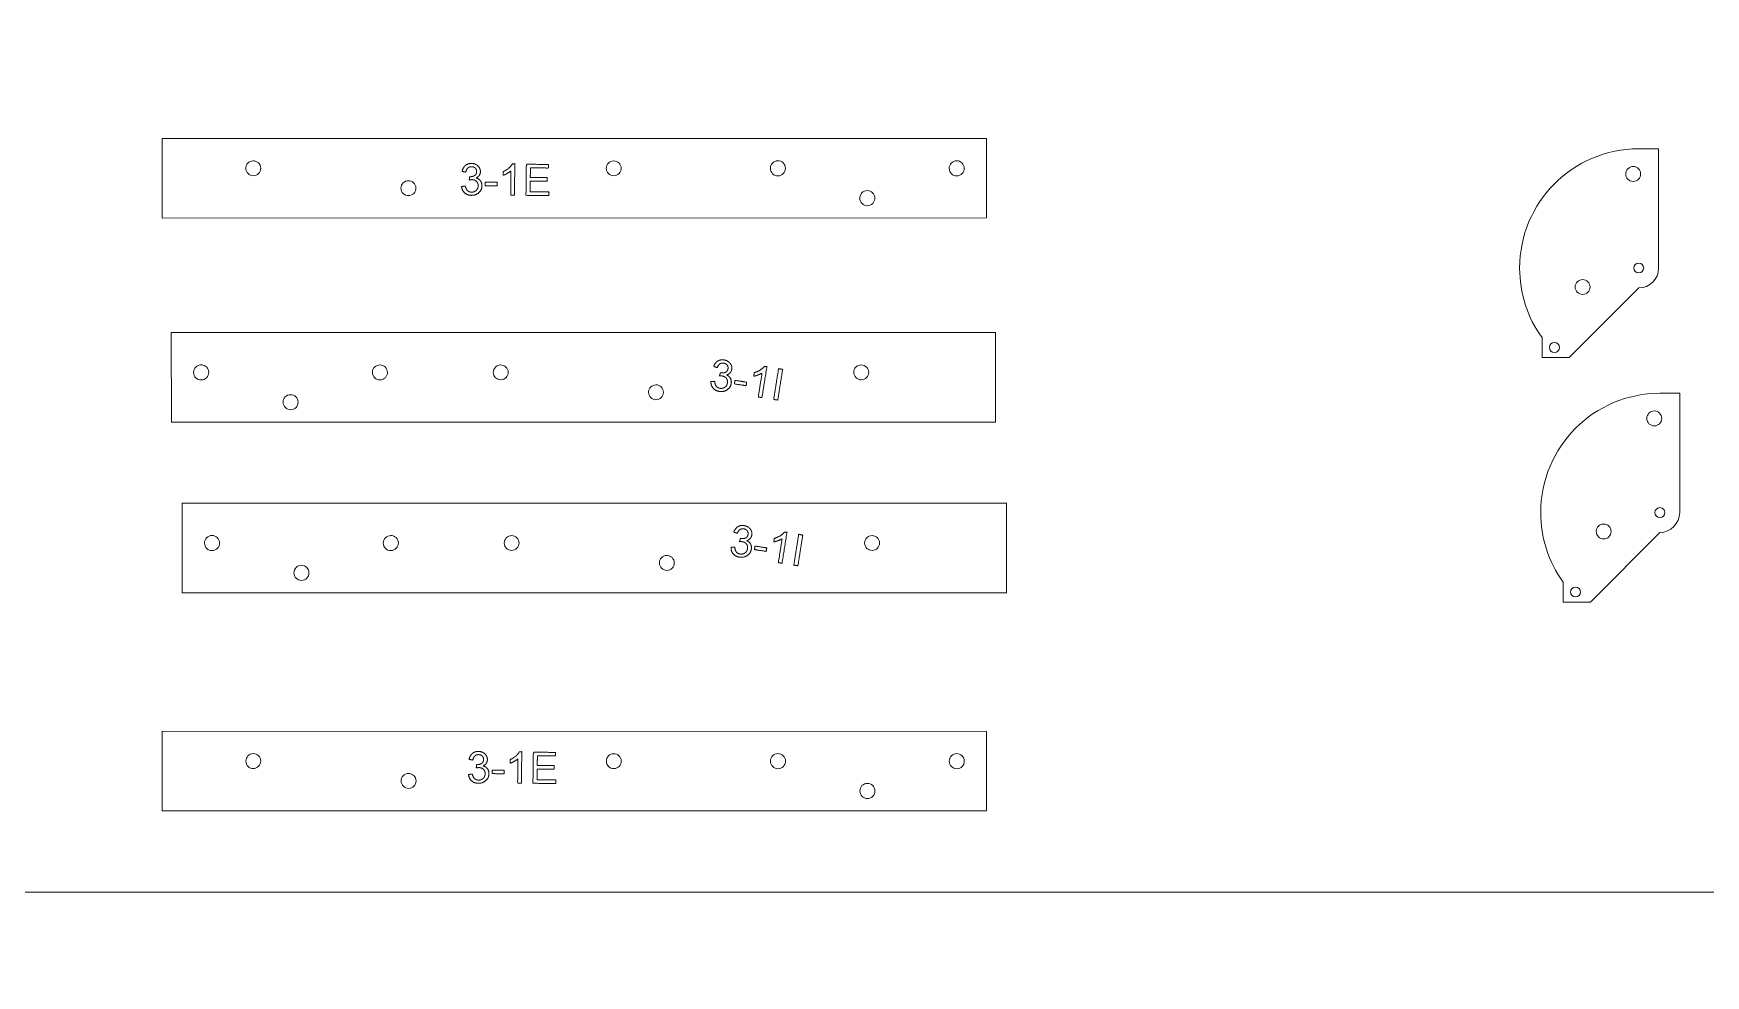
# Model space of a CAD drawing. Header units: millimetres. Extents: x -47944 to 26607, y -7127 to 10342.
# Drawn here: x 19269 to 20200, y -198 to 326 of the extents above; entities that cross this region are included whole.
import ezdxf

# ---------------------------------------------------------------- set-up
doc = ezdxf.new("R2010")
doc.units = ezdxf.units.MM
doc.header["$MEASUREMENT"] = 0
doc.layers.add('CORTE', color=5, linetype='Continuous', lineweight=0)
doc.layers.add('MARCADO DE PISTAS', color=1, linetype='Continuous', lineweight=0)

# ---------------------------------------------------------------- blocks, each defined once
blk = doc.blocks.new('BLOCK 109')
at = {"layer": 'CORTE', "color": 255, "lineweight": 5}
blk.add_open_spline([(5.7119, 3.9962), (5.7119, 3.9993), (5.7093, 4.0018), (5.7062, 4.0018), (5.7032, 4.0018), (5.7007, 3.9993), (5.7007, 3.9962), (5.7007, 3.9931), (5.7032, 3.9906), (5.7062, 3.9906), (5.7093, 3.9906), (5.7119, 3.9931), (5.7119, 3.9962), (5.7119, 3.9962), (5.7119, 3.9962), (5.7119, 3.9962)], degree=3, knots=[0, 0, 0, 0, 1, 1, 1, 2, 2, 2, 3, 3, 3, 4, 4, 4, 5, 5, 5, 5], dxfattribs=at)
blk = doc.blocks.new('BLOCK 110')
at = {"layer": 'CORTE', "color": 255, "lineweight": 5}
blk.add_open_spline([(5.823, 3.9578), (5.823, 3.9609), (5.8205, 3.9634), (5.8174, 3.9634), (5.8143, 3.9634), (5.8118, 3.9609), (5.8118, 3.9578), (5.8118, 3.9547), (5.8143, 3.9522), (5.8174, 3.9522), (5.8205, 3.9522), (5.823, 3.9547), (5.823, 3.9578), (5.823, 3.9578), (5.823, 3.9578), (5.823, 3.9578)], degree=3, knots=[0, 0, 0, 0, 1, 1, 1, 2, 2, 2, 3, 3, 3, 4, 4, 4, 5, 5, 5, 5], dxfattribs=at)
blk = doc.blocks.new('BLOCK 111')
at = {"layer": 'CORTE', "color": 255, "lineweight": 5}
blk.add_open_spline([(5.977, 3.9409), (5.977, 3.944), (5.9744, 3.9465), (5.9714, 3.9465), (5.9683, 3.9465), (5.9658, 3.944), (5.9658, 3.9409), (5.9658, 3.9378), (5.9683, 3.9353), (5.9714, 3.9353), (5.9744, 3.9353), (5.977, 3.9378), (5.977, 3.9409), (5.977, 3.9409), (5.977, 3.9409), (5.977, 3.9409)], degree=3, knots=[0, 0, 0, 0, 1, 1, 1, 2, 2, 2, 3, 3, 3, 4, 4, 4, 5, 5, 5, 5], dxfattribs=at)
blk = doc.blocks.new('BLOCK 112')
at = {"layer": 'CORTE', "color": 255, "lineweight": 5}
blk.add_lwpolyline([(6.2501, 3.9056), (6.238, 3.8472), (5.6317, 3.9736), (5.6439, 4.0321), (6.2501, 3.9056)], dxfattribs=at)
blk = doc.blocks.new('BLOCK 113')
at = {"layer": 'CORTE', "color": 255, "lineweight": 5}
blk.add_open_spline([(6.0978, 3.9157), (6.0978, 3.9189), (6.0953, 3.9214), (6.0921, 3.9214), (6.089, 3.9214), (6.0865, 3.9189), (6.0865, 3.9157), (6.0865, 3.9126), (6.089, 3.91), (6.0921, 3.91), (6.0953, 3.91), (6.0978, 3.9126), (6.0978, 3.9157), (6.0978, 3.9157), (6.0978, 3.9157), (6.0978, 3.9157)], degree=3, knots=[0, 0, 0, 0, 1, 1, 1, 2, 2, 2, 3, 3, 3, 4, 4, 4, 5, 5, 5, 5], dxfattribs=at)
blk = doc.blocks.new('BLOCK 114')
at = {"layer": 'CORTE', "color": 255, "lineweight": 5}
blk.add_open_spline([(6.159, 3.8801), (6.159, 3.8832), (6.1565, 3.8858), (6.1533, 3.8858), (6.1502, 3.8858), (6.1477, 3.8832), (6.1477, 3.8801), (6.1477, 3.877), (6.1502, 3.8744), (6.1533, 3.8744), (6.1565, 3.8744), (6.159, 3.877), (6.159, 3.8801), (6.159, 3.8801), (6.159, 3.8801), (6.159, 3.8801)], degree=3, knots=[0, 0, 0, 0, 1, 1, 1, 2, 2, 2, 3, 3, 3, 4, 4, 4, 5, 5, 5, 5], dxfattribs=at)
blk = doc.blocks.new('BLOCK 115')
at = {"layer": 'CORTE', "color": 255, "lineweight": 5}
blk.add_open_spline([(6.2293, 3.8883), (6.2293, 3.8914), (6.2268, 3.894), (6.2237, 3.894), (6.2205, 3.894), (6.218, 3.8914), (6.218, 3.8883), (6.218, 3.8851), (6.2205, 3.8826), (6.2237, 3.8826), (6.2268, 3.8826), (6.2293, 3.8851), (6.2293, 3.8883), (6.2293, 3.8883), (6.2293, 3.8883), (6.2293, 3.8883)], degree=3, knots=[0, 0, 0, 0, 1, 1, 1, 2, 2, 2, 3, 3, 3, 4, 4, 4, 5, 5, 5, 5], dxfattribs=at)
blk = doc.blocks.new('BLOCK 108')
at = {"layer": 'CORTE'}
for name in ['BLOCK 112', 'BLOCK 109', 'BLOCK 110', 'BLOCK 111', 'BLOCK 113', 'BLOCK 114', 'BLOCK 115']:
    blk.add_blockref(name, (0, 0), dxfattribs=at)
blk = doc.blocks.new('BLOCK 257')
at = {"layer": 'CORTE', "color": 255, "lineweight": 5}
blk.add_open_spline([(11.2916, 6.0839), (11.2916, 6.0344), (11.3317, 5.9944), (11.3812, 5.9944), (11.3999, 5.9944), (11.4182, 6.0002), (11.4334, 6.0112)], degree=3, knots=[0, 0, 0, 0, 1, 1, 1, 2, 2, 2, 2], dxfattribs=at)
blk = doc.blocks.new('BLOCK 258')
at = {"layer": 'CORTE', "color": 255, "lineweight": 5}
blk.add_lwpolyline([(11.2916, 6.0988), (11.2916, 6.0839)], dxfattribs=at)
blk = doc.blocks.new('BLOCK 259')
at = {"layer": 'CORTE', "color": 255, "lineweight": 5}
blk.add_lwpolyline([(11.3812, 6.0988), (11.2916, 6.0988)], dxfattribs=at)
blk = doc.blocks.new('BLOCK 260')
at = {"layer": 'CORTE', "color": 255, "lineweight": 5}
blk.add_open_spline([(11.3961, 6.0839), (11.3961, 6.0922), (11.3894, 6.0988), (11.3812, 6.0988)], degree=3, dxfattribs=at)
blk = doc.blocks.new('BLOCK 261')
at = {"layer": 'CORTE', "color": 255, "lineweight": 5}
blk.add_lwpolyline([(11.4484, 6.0317), (11.3961, 6.0839)], dxfattribs=at)
blk = doc.blocks.new('BLOCK 262')
at = {"layer": 'CORTE', "color": 255, "lineweight": 5}
blk.add_open_spline([(11.3849, 6.0839), (11.3849, 6.086), (11.3832, 6.0876), (11.3812, 6.0876), (11.3791, 6.0876), (11.3775, 6.086), (11.3775, 6.0839), (11.3775, 6.0818), (11.3791, 6.0802), (11.3812, 6.0802), (11.3832, 6.0802), (11.3849, 6.0818), (11.3849, 6.0839)], degree=3, knots=[0, 0, 0, 0, 1, 1, 1, 2, 2, 2, 3, 3, 3, 4, 4, 4, 4], dxfattribs=at)
blk = doc.blocks.new('BLOCK 263')
at = {"layer": 'CORTE', "color": 255, "lineweight": 5}
blk.add_open_spline([(11.4446, 6.0206), (11.4446, 6.0226), (11.4429, 6.0243), (11.4409, 6.0243), (11.4388, 6.0243), (11.4371, 6.0226), (11.4371, 6.0206), (11.4371, 6.0185), (11.4388, 6.0168), (11.4409, 6.0168), (11.4429, 6.0168), (11.4446, 6.0185), (11.4446, 6.0206), (11.4446, 6.0206), (11.4446, 6.0206), (11.4446, 6.0206)], degree=3, knots=[0, 0, 0, 0, 1, 1, 1, 2, 2, 2, 3, 3, 3, 4, 4, 4, 5, 5, 5, 5], dxfattribs=at)
blk = doc.blocks.new('BLOCK 264')
at = {"layer": 'CORTE', "color": 255, "lineweight": 5}
blk.add_lwpolyline([(11.4334, 6.0112), (11.4484, 6.0112)], dxfattribs=at)
blk = doc.blocks.new('BLOCK 265')
at = {"layer": 'CORTE', "color": 255, "lineweight": 5}
blk.add_lwpolyline([(11.4484, 6.0112), (11.4484, 6.0317)], dxfattribs=at)
blk = doc.blocks.new('BLOCK 256')
at = {"layer": 'CORTE'}
for name in ['BLOCK 258', 'BLOCK 259', 'BLOCK 260', 'BLOCK 257', 'BLOCK 262', 'BLOCK 261', 'BLOCK 265', 'BLOCK 263', 'BLOCK 264']:
    blk.add_blockref(name, (0, 0), dxfattribs=at)
blk = doc.blocks.new('BLOCK 266')
at = {"layer": 'CORTE', "color": 255, "lineweight": 5}
blk.add_open_spline([(11.3161, 6.0797), (11.3161, 6.0828), (11.3136, 6.0853), (11.3105, 6.0853), (11.3075, 6.0853), (11.3049, 6.0828), (11.3049, 6.0797), (11.3049, 6.0766), (11.3075, 6.0741), (11.3105, 6.0741), (11.3136, 6.0741), (11.3161, 6.0766), (11.3161, 6.0797), (11.3161, 6.0797), (11.3161, 6.0797), (11.3161, 6.0797)], degree=3, knots=[0, 0, 0, 0, 1, 1, 1, 2, 2, 2, 3, 3, 3, 4, 4, 4, 5, 5, 5, 5], dxfattribs=at)
blk = doc.blocks.new('BLOCK 267')
at = {"layer": 'CORTE', "color": 255, "lineweight": 5}
blk.add_open_spline([(11.401, 6.0417), (11.401, 6.0448), (11.3985, 6.0473), (11.3954, 6.0473), (11.3923, 6.0473), (11.3898, 6.0448), (11.3898, 6.0417), (11.3898, 6.0386), (11.3923, 6.0361), (11.3954, 6.0361), (11.3985, 6.0361), (11.401, 6.0386), (11.401, 6.0417), (11.401, 6.0417), (11.401, 6.0417), (11.401, 6.0417)], degree=3, knots=[0, 0, 0, 0, 1, 1, 1, 2, 2, 2, 3, 3, 3, 4, 4, 4, 5, 5, 5, 5], dxfattribs=at)
blk = doc.blocks.new('BLOCK 255')
at = {"layer": 'CORTE'}
for name in ['BLOCK 256', 'BLOCK 266', 'BLOCK 267']:
    blk.add_blockref(name, (0, 0), dxfattribs=at)
blk = doc.blocks.new('BLOCK 101')
at = {"layer": 'CORTE', "color": 255, "lineweight": 5}
blk.add_lwpolyline([(5.5936, 4.5781), (5.5799, 4.5123), (6.1861, 4.3859), (6.1998, 4.4517), (5.5936, 4.5781)], dxfattribs=at)
blk = doc.blocks.new('BLOCK 102')
at = {"layer": 'CORTE', "color": 255, "lineweight": 5}
blk.add_open_spline([(5.8354, 4.4983), (5.8354, 4.5014), (5.8329, 4.5039), (5.8298, 4.5039), (5.8267, 4.5039), (5.8242, 4.5014), (5.8242, 4.4983), (5.8242, 4.4953), (5.8267, 4.4928), (5.8298, 4.4928), (5.8329, 4.4928), (5.8354, 4.4953), (5.8354, 4.4983), (5.8354, 4.4983), (5.8354, 4.4983), (5.8354, 4.4983)], degree=3, knots=[0, 0, 0, 0, 1, 1, 1, 2, 2, 2, 3, 3, 3, 4, 4, 4, 5, 5, 5, 5], dxfattribs=at)
blk = doc.blocks.new('BLOCK 103')
at = {"layer": 'CORTE', "color": 255, "lineweight": 5}
blk.add_open_spline([(5.9465, 4.4599), (5.9465, 4.463), (5.944, 4.4655), (5.9409, 4.4655), (5.9378, 4.4655), (5.9353, 4.463), (5.9353, 4.4599), (5.9353, 4.4568), (5.9378, 4.4543), (5.9409, 4.4543), (5.944, 4.4543), (5.9465, 4.4568), (5.9465, 4.4599), (5.9465, 4.4599), (5.9465, 4.4599), (5.9465, 4.4599)], degree=3, knots=[0, 0, 0, 0, 1, 1, 1, 2, 2, 2, 3, 3, 3, 4, 4, 4, 5, 5, 5, 5], dxfattribs=at)
blk = doc.blocks.new('BLOCK 104')
at = {"layer": 'CORTE', "color": 255, "lineweight": 5}
blk.add_open_spline([(6.1005, 4.4431), (6.1005, 4.4462), (6.098, 4.4487), (6.0949, 4.4487), (6.0918, 4.4487), (6.0893, 4.4462), (6.0893, 4.4431), (6.0893, 4.44), (6.0918, 4.4375), (6.0949, 4.4375), (6.098, 4.4375), (6.1005, 4.44), (6.1005, 4.4431), (6.1005, 4.4431), (6.1005, 4.4431), (6.1005, 4.4431)], degree=3, knots=[0, 0, 0, 0, 1, 1, 1, 2, 2, 2, 3, 3, 3, 4, 4, 4, 5, 5, 5, 5], dxfattribs=at)
blk = doc.blocks.new('BLOCK 105')
at = {"layer": 'CORTE', "color": 255, "lineweight": 5}
blk.add_open_spline([(5.6151, 4.5443), (5.6151, 4.5474), (5.6126, 4.55), (5.6095, 4.55), (5.6063, 4.55), (5.6038, 4.5474), (5.6038, 4.5443), (5.6038, 4.5411), (5.6063, 4.5386), (5.6095, 4.5386), (5.6126, 4.5386), (5.6151, 4.5411), (5.6151, 4.5443), (5.6151, 4.5443), (5.6151, 4.5443), (5.6151, 4.5443)], degree=3, knots=[0, 0, 0, 0, 1, 1, 1, 2, 2, 2, 3, 3, 3, 4, 4, 4, 5, 5, 5, 5], dxfattribs=at)
blk = doc.blocks.new('BLOCK 106')
at = {"layer": 'CORTE', "color": 255, "lineweight": 5}
blk.add_open_spline([(5.6763, 4.5087), (5.6763, 4.5118), (5.6738, 4.5143), (5.6707, 4.5143), (5.6675, 4.5143), (5.665, 4.5118), (5.665, 4.5087), (5.665, 4.5055), (5.6675, 4.503), (5.6707, 4.503), (5.6738, 4.503), (5.6763, 4.5055), (5.6763, 4.5087), (5.6763, 4.5087), (5.6763, 4.5087), (5.6763, 4.5087)], degree=3, knots=[0, 0, 0, 0, 1, 1, 1, 2, 2, 2, 3, 3, 3, 4, 4, 4, 5, 5, 5, 5], dxfattribs=at)
blk = doc.blocks.new('BLOCK 107')
at = {"layer": 'CORTE', "color": 255, "lineweight": 5}
blk.add_open_spline([(5.7466, 4.5169), (5.7466, 4.52), (5.7441, 4.5225), (5.741, 4.5225), (5.7378, 4.5225), (5.7353, 4.52), (5.7353, 4.5169), (5.7353, 4.5137), (5.7378, 4.5112), (5.741, 4.5112), (5.7441, 4.5112), (5.7466, 4.5137), (5.7466, 4.5169), (5.7466, 4.5169), (5.7466, 4.5169), (5.7466, 4.5169)], degree=3, knots=[0, 0, 0, 0, 1, 1, 1, 2, 2, 2, 3, 3, 3, 4, 4, 4, 5, 5, 5, 5], dxfattribs=at)
blk = doc.blocks.new('BLOCK 100')
at = {"layer": 'CORTE'}
for name in ['BLOCK 101', 'BLOCK 105', 'BLOCK 107', 'BLOCK 106', 'BLOCK 102', 'BLOCK 103', 'BLOCK 104']:
    blk.add_blockref(name, (0, 0), dxfattribs=at)

msp = doc.modelspace()

# ---------------------------------------------------------------- linework, layer by layer
at = {"layer": 'MARCADO DE PISTAS'}
msp.add_lwpolyline([(18267.094, -151.735), (20707.094, -151.735), (20707.094, 1068.265), (18267.094, 1068.265), (18267.094, -151.735)], dxfattribs=at)
for points, knots in [([(19507.762, 240.96), (19507.953, 238.82), (19509.444, 237.461), (19510.935, 236.102), (19513.212, 236.078), (19515.737, 236.053), (19517.406, 237.614), (19519.074, 239.174), (19519.097, 241.444), (19519.114, 243.123), (19518.229, 244.249), (19517.344, 245.375), (19515.816, 245.744), (19517, 246.278), (19517.61, 247.197), (19518.22, 248.115), (19518.232, 249.241), (19518.244, 250.426), (19517.629, 251.487), (19517.013, 252.548), (19515.839, 253.171), (19514.664, 253.793), (19513.261, 253.807), (19511.225, 253.828), (19509.845, 252.661), (19508.464, 251.494), (19508.057, 249.349), (19509.104, 249.181), (19510.152, 249.013), (19510.403, 250.532), (19511.24, 251.284), (19512.077, 252.036), (19513.32, 252.023), (19514.575, 252.011), (19515.361, 251.237), (19516.146, 250.464), (19516.134, 249.297), (19516.119, 247.825), (19515.041, 247.128), (19513.963, 246.432), (19512.624, 246.446), (19512.496, 246.447), (19512.278, 246.474), (19512.147, 245.531), (19512.016, 244.588), (19512.94, 244.815), (19513.558, 244.808), (19515.071, 244.793), (19516.042, 243.837), (19517.013, 242.88), (19516.998, 241.421), (19516.983, 239.894), (19515.939, 238.869), (19514.895, 237.845), (19513.305, 237.861), (19511.956, 237.875), (19511.088, 238.67), (19510.22, 239.466), (19509.863, 241.253), (19508.812, 241.106), (19507.762, 240.96)], [-30, -30, -30, -29, -29, -28, -28, -27, -27, -26, -26, -25, -25, -24, -24, -23, -23, -22, -22, -21, -21, -20, -20, -19, -19, -18, -18, -17, -17, -16, -16, -15, -15, -14, -14, -13, -13, -12, -12, -11, -11, -10, -10, -9, -9, -8, -8, -7, -7, -6, -6, -5, -5, -4, -4, -3, -3, -2, -2, -1, -1, 0, 0, 0]), ([(19537.192, 236.149), (19537.281, 244.856), (19537.369, 253.562), (19536.693, 253.569), (19536.017, 253.576), (19535.447, 252.457), (19534.09, 251.276), (19532.733, 250.095), (19530.926, 249.274), (19530.916, 248.245), (19530.905, 247.215), (19531.912, 247.572), (19533.18, 248.293), (19534.448, 249.014), (19535.232, 249.738), (19535.163, 242.955), (19535.094, 236.171), (19536.143, 236.16), (19537.192, 236.149)], [-9, -9, -9, -8, -8, -7, -7, -6, -6, -5, -5, -4, -4, -3, -3, -2, -2, -1, -1, 0, 0, 0]), ([(19543.591, 236.084), (19549.989, 236.019), (19556.388, 235.954), (19556.398, 236.951), (19556.408, 237.947), (19551.164, 238), (19545.919, 238.054), (19545.949, 241.043), (19545.98, 244.033), (19550.7, 243.985), (19555.42, 243.937), (19555.43, 244.933), (19555.44, 245.93), (19550.72, 245.978), (19546, 246.026), (19546.027, 248.701), (19546.054, 251.376), (19551.089, 251.325), (19556.124, 251.273), (19556.134, 252.27), (19556.145, 253.266), (19549.956, 253.329), (19543.767, 253.392), (19543.679, 244.738), (19543.591, 236.084)], [-12, -12, -12, -11, -11, -10, -10, -9, -9, -8, -8, -7, -7, -6, -6, -5, -5, -4, -4, -3, -3, -2, -2, -1, -1, 0, 0, 0]), ([(19520.88, 241.456), (19524.185, 241.422), (19527.489, 241.388), (19527.499, 242.385), (19527.509, 243.381), (19524.205, 243.415), (19520.901, 243.449), (19520.89, 242.452), (19520.88, 241.456)], [-4, -4, -4, -3, -3, -2, -2, -1, -1, 0, 0, 0]), ([(19646.533, 132.584), (19646.41, 130.44), (19647.687, 128.878), (19648.964, 127.316), (19651.213, 126.961), (19653.708, 126.567), (19655.586, 127.868), (19657.464, 129.169), (19657.817, 131.412), (19658.079, 133.069), (19657.367, 134.313), (19656.656, 135.556), (19655.199, 136.144), (19656.448, 136.499), (19657.185, 137.319), (19657.923, 138.139), (19658.098, 139.251), (19658.283, 140.421), (19657.829, 141.561), (19657.375, 142.7), (19656.303, 143.488), (19655.232, 144.275), (19653.846, 144.493), (19651.835, 144.81), (19650.299, 143.857), (19648.763, 142.904), (19648.048, 140.841), (19649.06, 140.522), (19650.071, 140.204), (19650.541, 141.669), (19651.479, 142.291), (19652.417, 142.913), (19653.644, 142.72), (19654.884, 142.524), (19655.549, 141.644), (19656.213, 140.765), (19656.031, 139.612), (19655.802, 138.158), (19654.634, 137.626), (19653.465, 137.094), (19652.143, 137.303), (19652.016, 137.323), (19651.805, 137.381), (19651.538, 136.468), (19651.271, 135.554), (19652.218, 135.644), (19652.828, 135.547), (19654.322, 135.312), (19655.144, 134.224), (19655.965, 133.136), (19655.738, 131.695), (19655.5, 130.186), (19654.318, 129.324), (19653.136, 128.463), (19651.565, 128.711), (19650.233, 128.921), (19649.49, 129.835), (19648.747, 130.748), (19648.654, 132.568), (19647.594, 132.576), (19646.533, 132.584)], [-30, -30, -30, -29, -29, -28, -28, -27, -27, -26, -26, -25, -25, -24, -24, -23, -23, -22, -22, -21, -21, -20, -20, -19, -19, -18, -18, -17, -17, -16, -16, -15, -15, -14, -14, -13, -13, -12, -12, -11, -11, -10, -10, -9, -9, -8, -8, -7, -7, -6, -6, -5, -5, -4, -4, -3, -3, -2, -2, -1, -1, 0, 0, 0]), ([(19674.947, 123.535), (19676.304, 132.136), (19677.661, 140.736), (19676.993, 140.842), (19676.325, 140.947), (19675.598, 139.924), (19674.083, 138.953), (19672.569, 137.982), (19670.662, 137.433), (19670.501, 136.417), (19670.341, 135.4), (19671.389, 135.606), (19672.748, 136.134), (19674.108, 136.662), (19674.989, 137.265), (19673.932, 130.564), (19672.875, 123.862), (19673.911, 123.699), (19674.947, 123.535)], [-9, -9, -9, -8, -8, -7, -7, -6, -6, -5, -5, -4, -4, -3, -3, -2, -2, -1, -1, 0, 0, 0]), ([(19681.476, 122.506), (19682.615, 122.326), (19683.755, 122.146), (19685.104, 130.695), (19686.452, 139.243), (19685.313, 139.423), (19684.173, 139.603), (19682.824, 131.054), (19681.476, 122.506)], [-4, -4, -4, -3, -3, -2, -2, -1, -1, 0, 0, 0]), ([(19659.584, 131.163), (19662.848, 130.648), (19666.112, 130.133), (19666.267, 131.117), (19666.422, 132.102), (19663.158, 132.617), (19659.894, 133.132), (19659.739, 132.147), (19659.584, 131.163)], [-4, -4, -4, -3, -3, -2, -2, -1, -1, 0, 0, 0]), ([(19657.71, 40.395), (19657.588, 38.251), (19658.865, 36.689), (19660.141, 35.126), (19662.39, 34.772), (19664.885, 34.378), (19666.763, 35.679), (19668.641, 36.98), (19668.995, 39.222), (19669.256, 40.88), (19668.545, 42.123), (19667.833, 43.366), (19666.376, 43.955), (19667.625, 44.31), (19668.363, 45.13), (19669.1, 45.949), (19669.276, 47.062), (19669.46, 48.232), (19669.006, 49.372), (19668.552, 50.511), (19667.481, 51.298), (19666.409, 52.085), (19665.023, 52.304), (19663.012, 52.621), (19661.477, 51.668), (19659.941, 50.715), (19659.225, 48.652), (19660.237, 48.333), (19661.249, 48.014), (19661.719, 49.48), (19662.657, 50.102), (19663.594, 50.724), (19664.822, 50.53), (19666.062, 50.335), (19666.726, 49.455), (19667.391, 48.575), (19667.209, 47.423), (19666.979, 45.969), (19665.811, 45.437), (19664.643, 44.905), (19663.32, 45.114), (19663.194, 45.134), (19662.982, 45.192), (19662.715, 44.278), (19662.448, 43.365), (19663.395, 43.454), (19664.005, 43.358), (19665.5, 43.122), (19666.321, 42.034), (19667.143, 40.946), (19666.916, 39.505), (19666.677, 37.997), (19665.495, 37.135), (19664.313, 36.274), (19662.743, 36.521), (19661.41, 36.732), (19660.667, 37.645), (19659.925, 38.559), (19659.832, 40.379), (19658.771, 40.387), (19657.71, 40.395)], [-30, -30, -30, -29, -29, -28, -28, -27, -27, -26, -26, -25, -25, -24, -24, -23, -23, -22, -22, -21, -21, -20, -20, -19, -19, -18, -18, -17, -17, -16, -16, -15, -15, -14, -14, -13, -13, -12, -12, -11, -11, -10, -10, -9, -9, -8, -8, -7, -7, -6, -6, -5, -5, -4, -4, -3, -3, -2, -2, -1, -1, 0, 0, 0]), ([(19686.125, 31.346), (19687.482, 39.947), (19688.838, 48.547), (19688.17, 48.653), (19687.503, 48.758), (19686.775, 47.734), (19685.261, 46.764), (19683.746, 45.793), (19681.839, 45.244), (19681.679, 44.227), (19681.518, 43.21), (19682.566, 43.417), (19683.926, 43.945), (19685.285, 44.473), (19686.167, 45.076), (19685.11, 38.374), (19684.052, 31.673), (19685.089, 31.51), (19686.125, 31.346)], [-9, -9, -9, -8, -8, -7, -7, -6, -6, -5, -5, -4, -4, -3, -3, -2, -2, -1, -1, 0, 0, 0]), ([(19692.653, 30.316), (19693.793, 30.136), (19694.933, 29.957), (19696.281, 38.505), (19697.63, 47.054), (19696.49, 47.234), (19695.35, 47.414), (19694.002, 38.865), (19692.653, 30.316)], [-4, -4, -4, -3, -3, -2, -2, -1, -1, 0, 0, 0]), ([(19670.761, 38.974), (19674.025, 38.459), (19677.289, 37.944), (19677.444, 38.928), (19677.6, 39.913), (19674.336, 40.427), (19671.072, 40.942), (19670.916, 39.958), (19670.761, 38.974)], [-4, -4, -4, -3, -3, -2, -2, -1, -1, 0, 0, 0]), ([(19511.643, -86.192), (19511.834, -88.331), (19513.325, -89.691), (19514.816, -91.05), (19517.093, -91.073), (19519.618, -91.099), (19521.287, -89.538), (19522.955, -87.977), (19522.978, -85.707), (19522.995, -84.029), (19522.11, -82.903), (19521.225, -81.777), (19519.697, -81.407), (19520.881, -80.873), (19521.491, -79.955), (19522.101, -79.037), (19522.113, -77.911), (19522.125, -76.726), (19521.51, -75.665), (19520.894, -74.604), (19519.72, -73.981), (19518.545, -73.359), (19517.142, -73.344), (19515.106, -73.324), (19513.726, -74.491), (19512.345, -75.658), (19511.938, -77.802), (19512.985, -77.97), (19514.033, -78.138), (19514.284, -76.62), (19515.121, -75.868), (19515.958, -75.116), (19517.201, -75.128), (19518.456, -75.141), (19519.242, -75.915), (19520.027, -76.688), (19520.015, -77.855), (19520, -79.327), (19518.922, -80.023), (19517.844, -80.72), (19516.505, -80.706), (19516.377, -80.705), (19516.159, -80.678), (19516.028, -81.621), (19515.897, -82.563), (19516.821, -82.337), (19517.439, -82.343), (19518.952, -82.359), (19519.923, -83.315), (19520.894, -84.272), (19520.879, -85.73), (19520.864, -87.258), (19519.82, -88.282), (19518.776, -89.307), (19517.186, -89.291), (19515.837, -89.277), (19514.969, -88.481), (19514.101, -87.686), (19513.744, -85.899), (19512.693, -86.045), (19511.643, -86.192)], [-30, -30, -30, -29, -29, -28, -28, -27, -27, -26, -26, -25, -25, -24, -24, -23, -23, -22, -22, -21, -21, -20, -20, -19, -19, -18, -18, -17, -17, -16, -16, -15, -15, -14, -14, -13, -13, -12, -12, -11, -11, -10, -10, -9, -9, -8, -8, -7, -7, -6, -6, -5, -5, -4, -4, -3, -3, -2, -2, -1, -1, 0, 0, 0]), ([(19541.073, -91.002), (19541.162, -82.296), (19541.25, -73.589), (19540.574, -73.583), (19539.898, -73.576), (19539.328, -74.694), (19537.971, -75.876), (19536.614, -77.057), (19534.807, -77.878), (19534.797, -78.907), (19534.786, -79.936), (19535.793, -79.579), (19537.061, -78.859), (19538.329, -78.138), (19539.113, -77.413), (19539.044, -84.197), (19538.975, -90.981), (19540.024, -90.992), (19541.073, -91.002)], [-9, -9, -9, -8, -8, -7, -7, -6, -6, -5, -5, -4, -4, -3, -3, -2, -2, -1, -1, 0, 0, 0]), ([(19547.472, -91.067), (19553.87, -91.132), (19560.269, -91.197), (19560.279, -90.201), (19560.289, -89.204), (19555.045, -89.151), (19549.8, -89.098), (19549.83, -86.108), (19549.861, -83.119), (19554.581, -83.167), (19559.301, -83.215), (19559.311, -82.218), (19559.321, -81.222), (19554.601, -81.174), (19549.881, -81.126), (19549.908, -78.451), (19549.935, -75.776), (19554.97, -75.827), (19560.005, -75.878), (19560.015, -74.882), (19560.026, -73.885), (19553.837, -73.822), (19547.648, -73.759), (19547.56, -82.413), (19547.472, -91.067)], [-12, -12, -12, -11, -11, -10, -10, -9, -9, -8, -8, -7, -7, -6, -6, -5, -5, -4, -4, -3, -3, -2, -2, -1, -1, 0, 0, 0]), ([(19524.761, -85.696), (19528.066, -85.73), (19531.37, -85.763), (19531.38, -84.767), (19531.39, -83.77), (19528.086, -83.737), (19524.782, -83.703), (19524.772, -84.699), (19524.761, -85.696)], [-4, -4, -4, -3, -3, -2, -2, -1, -1, 0, 0, 0])]:
    msp.add_open_spline(points, degree=2, knots=knots, dxfattribs=at)

# ---------------------------------------------------------------- block references
at = {"layer": 'CORTE', "xscale": 740.8080355572285, "yscale": 740.8080355572285, "zscale": 740.8080355572285}
for name, p, rotation in [('BLOCK 108', (15857.788, -3509.801), 11.77755433686023), ('BLOCK 255', (15655.917, 8626.894), -90), ('BLOCK 100', (15981.906, -4006.206), 11.77755433686023), ('BLOCK 100', (15987.958, -4101.154), 11.77755433686023), ('BLOCK 255', (15667.646, 8490.842), -90), ('BLOCK 108', (15857.841, -3839.653), 11.77755433686023)]:
    msp.add_blockref(name, p, dxfattribs=dict(at, rotation=rotation))

doc.saveas('drawing.dxf')
